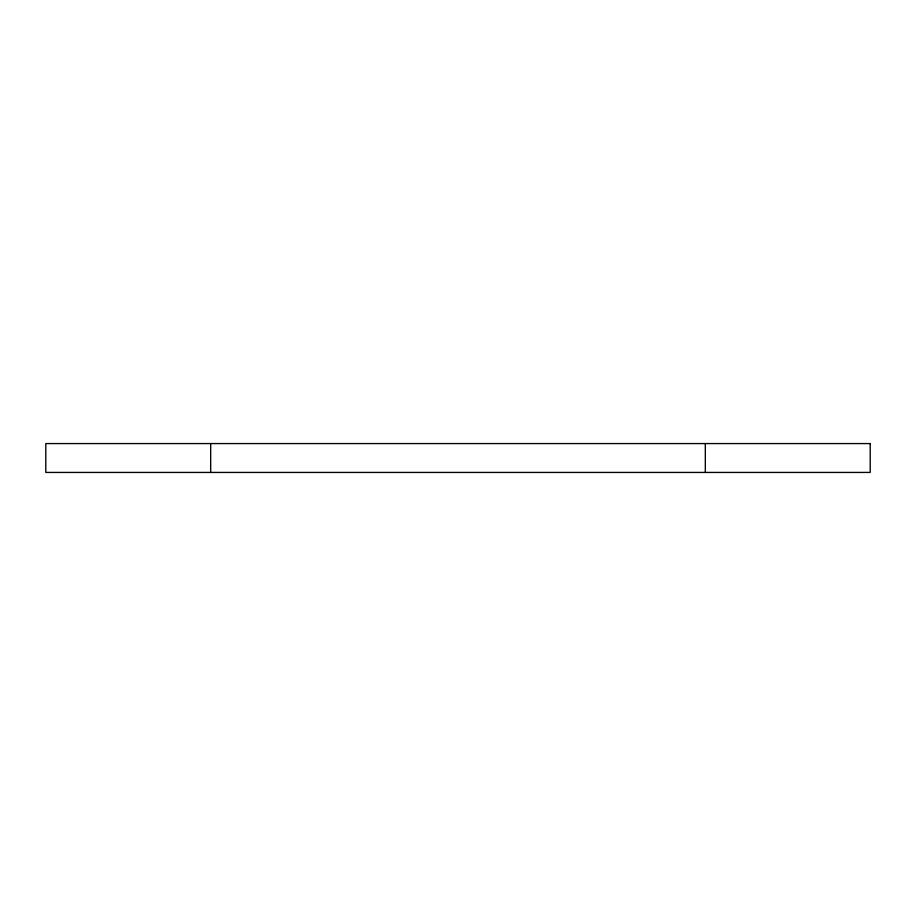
<?xml version="1.0" encoding="UTF-8"?>
<svg xmlns="http://www.w3.org/2000/svg" width="916" height="916" viewBox="0 0 916 916"><rect width="100%" height="100%" fill="white"/><g stroke="black" fill="none" stroke-linecap="round" stroke-linejoin="round"><path stroke-width="1.37" d="M705.32 443.573L705.32 472.427M210.68 443.573L210.68 472.427M870.2 443.573L45.8 443.573L45.8 472.427L870.2 472.427L870.2 443.573"/></g></svg>
